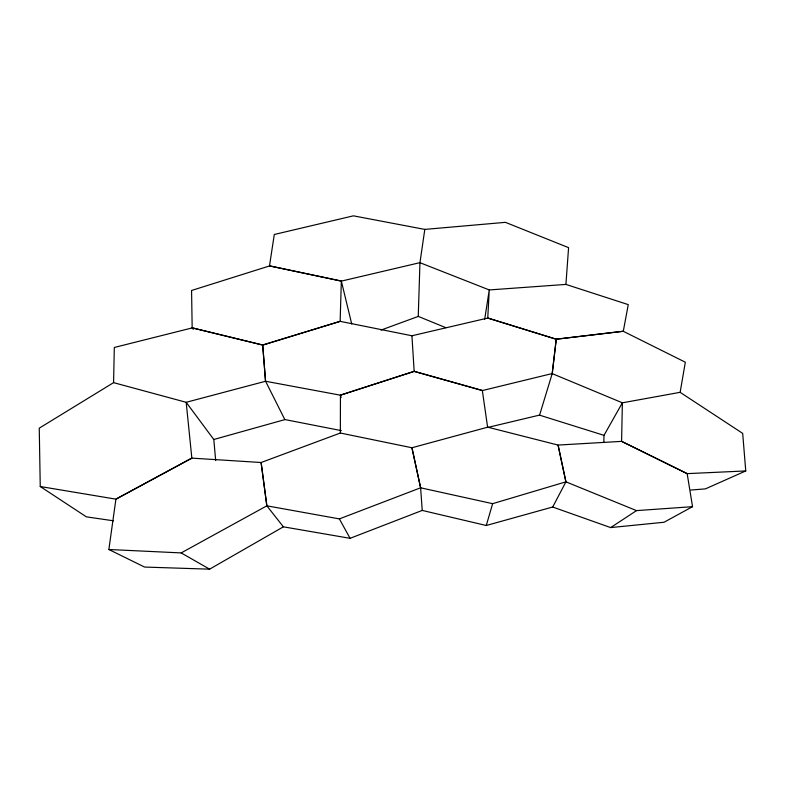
<?xml version="1.0" encoding="UTF-8"?>
<svg xmlns="http://www.w3.org/2000/svg" width="785" height="785" viewBox="0 0 785 785"><rect width="100%" height="100%" fill="white"/><g stroke="black" fill="none" stroke-linecap="round" stroke-linejoin="round"><path stroke-width="1.18" d="M340.347 433.026L340.445 395.11L414.176 371.413L482.324 390.439L487.603 427.207L411.939 447.754L340.347 433.026L261.111 462.512L191.844 458.126L115.935 499.162L40.251 486.514L39.25 428.168L113.58 382.638L186.182 402.303L265.575 381.255L340.464 395.198L414.166 371.315L482.314 390.567L552.228 373.552L556.241 339.218L623.3 331.231L628.265 304.629L565.916 284.415L489.261 289.94L419.955 262.69L424.803 229.406L505.422 222.341L568.585 247.658L565.916 284.415M603.881 441.749L603.95 435.41M113.57 382.629L114.316 347.47L192.227 327.904L262.7 344.998L340.14 321.35L411.929 335.764L487.74 318.062L556.241 339.218L487.76 317.994L489.261 289.94L484.688 319.309M341.338 281.05L340.14 321.35L262.749 345.096L192.168 327.826L191.569 290.479L269.549 265.938L341.338 281.05L351.719 323.969M552.718 507.002L486.268 525.499L422.232 510.427L350.071 538.324L283.385 526.823L209.615 569.164L144.577 567.064L108.86 549.5L115.915 499.152L191.844 458.126L186.182 402.303L213.814 439.541L215.669 460.55M486.268 525.499L492.627 503.676L565.916 481.833L636.517 510.613L692.537 506.668L687.15 473.561L621.543 441.376L558.076 445.066L487.613 427.148M552.228 373.552L539.57 415.167L603.999 435.341L622.368 402.823L680.144 392.314L685.325 362.209L623.261 331.29L556.241 339.189L552.208 373.621L622.377 402.803L621.592 441.298L687.042 473.64L745.75 470.941L742.688 433.389L680.134 392.333M565.916 481.833L558.066 445.095L565.916 481.823L552.709 507.031L610.652 527.579L664.022 522.26L692.537 506.668M610.652 527.579L636.517 510.613M108.86 549.5L181.168 552.915L266.851 505.825L339.375 518.895L420.613 487.799L492.627 503.676M745.75 470.941L705.421 488.878L690.839 490.036M380.97 330.102L418.248 316.424L419.955 262.651L341.357 281.118L269.51 265.85L274.289 234.489L353.417 215.836L424.803 229.406M213.785 439.502L284.847 419.612L265.536 381.176L262.7 344.998L265.536 381.176M487.397 427.531L539.589 415.088M113.521 520.798L86.389 516.854L40.251 486.514M284.808 419.543L341.347 430.622M418.248 316.384L445.762 327.669M181.168 552.915L209.615 569.164M266.841 505.815L261.111 462.512L266.851 505.825L283.395 526.833M192.168 327.826L193.296 329.376M339.375 518.895L350.071 538.324M340.445 395.11L341.102 397.524M420.613 487.799L411.929 447.715L420.613 487.779L422.232 510.427M411.929 335.754L414.166 371.315"/></g></svg>
